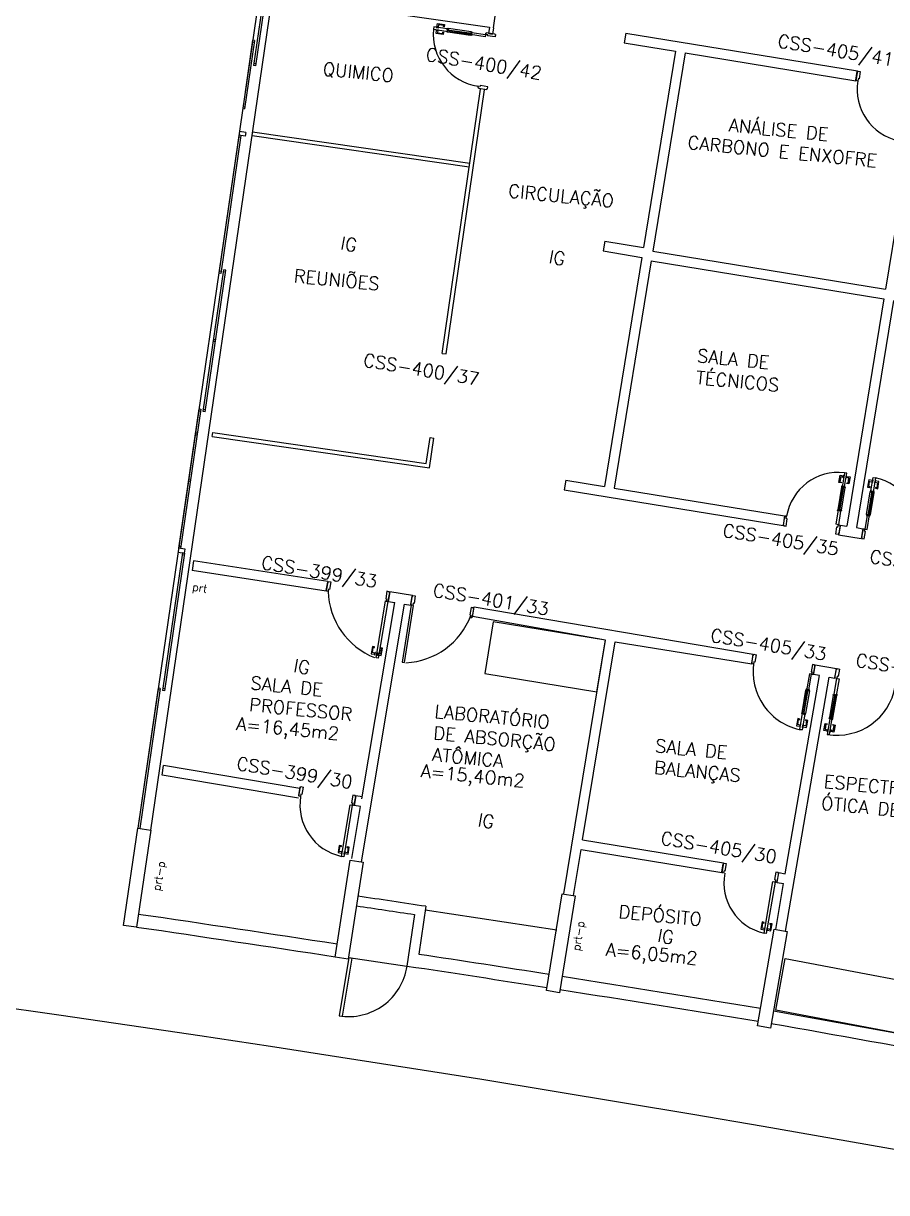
# Model space of a CAD drawing. Extents: x -152 to 150, y 325 to 437.
# Drawn here: x 54.2 to 67.38, y 376.28 to 394.15 of the extents above; entities that cross this region are included whole.
import ezdxf
from ezdxf.enums import TextEntityAlignment as Align

# ---------------------------------------------------------------- set-up
doc = ezdxf.new("R2010")
doc.units = 0
doc.header["$LTSCALE"] = 0.01
doc.header["$MEASUREMENT"] = 0
doc.layers.get('0').update_dxf_attribs({"linetype": 'CONTINUOUS'})
for name, color, linetype in [('ALV', 2, 'CONTINUOUS'), ('AR-ALV', 4, 'CONTINUOUS'), ('AR-BNC', 2, 'CONTINUOUS'), ('AR-BNC-CON', 2, 'CONTINUOUS'), ('AR-MOB-IDE', 2, 'CONTINUOUS'), ('AR-POR', 1, 'CONTINUOUS'), ('AR-SOLEIRA', 1, 'CONTINUOUS'), ('AREA', 2, 'CONTINUOUS'), ('BC-TEXTO', 2, 'CONTINUOUS'), ('CENTRO_DE_CUSTO', 1, 'CONTINUOUS'), ('ESTR', 3, 'CONTINUOUS'), ('ICC', 1, 'CONTINUOUS'), ('PISO', 1, 'CONTINUOUS'), ('PM-FOLHA-C', 1, 'CONTINUOUS'), ('PM-FOLHA-V', 1, 'CONTINUOUS'), ('PM-FOLHA-V2', 1, 'CONTINUOUS'), ('PM-HATCH', 253, 'CONTINUOUS'), ('PM-MAÇANETA', 1, 'CONTINUOUS'), ('PM-MOVIMENTO', 1, 'CONTINUOUS'), ('PM-TELA-C', 1, 'CONTINUOUS'), ('TEXTO', 2, 'CONTINUOUS'), ('TEXTO-ENDEREÇO', 2, 'CONTINUOUS')]:
    doc.layers.add(name, color=color, linetype=linetype)
doc.styles.add('ROMANS', font='romans', dxfattribs={"height": 0.002})
doc.styles.add('S12', font='simplex.shx', dxfattribs={"height": 0.12})
doc.styles.add('UNB-100', font='simplex.shx', dxfattribs={"height": 3})
doc.styles.add('UNB-100-1', font='simplex.shx', dxfattribs={"height": 0.2})

# ---------------------------------------------------------------- blocks, each defined once
blk = doc.blocks.new('PILAR-SSC')
blk.add_lwpolyline([(0.203, -42.962), (0.203, -44.462), (0.003, -44.462), (0.003, -42.962)], close=True)
blk = doc.blocks.new('BC14')
at = {"layer": 'AR-BNC'}
blk.add_lwpolyline([(0, 0), (-1.737, 0), (-1.737, -0.8), (0, -0.8)], close=True, dxfattribs=at)
at = {"layer": 'BC-TEXTO', "style": 'S12'}
for tag, p, flags in [('BANCADA', (-1.672, -0.765), 2), ('TAMANHO', (-1.672, -0.965), 3), ('ACABAMENTO', (-1.672, -1.165), 3), ('APOIO', (-1.672, -1.365), 3)]:
    blk.add_attdef(tag, p, '', height=0.12, dxfattribs=dict(at, flags=flags))
blk = doc.blocks.new('BC16')
at = {"layer": 'AR-BNC'}
blk.add_lwpolyline([(3.012, 0.79), (3.007, -0.01), (0, 0), (-0.001, 0.8)], close=True, dxfattribs=at)
at = {"layer": 'BC-TEXTO', "style": 'S12'}
for tag, p, flags in [('BANCADA', (0.064, 0.64), 2), ('TAMANHO', (0.064, 0.44), 3), ('ACABAMENTO', (0.064, 0.24), 3), ('APOIO', (0.064, 0.04), 3)]:
    blk.add_attdef(tag, p, '', height=0.12, dxfattribs=dict(at, flags=flags))

msp = doc.modelspace()

# ---------------------------------------------------------------- hatches: boundary and pattern name
at = {"layer": 'PM-HATCH'}
h = msp.add_hatch(dxfattribs=at)
h.set_pattern_fill('NET3', color=256, scale=0.002, angle=126.764, style=0)
h.set_pattern_definition([(126.763964, (174.85818, 183.195094), (-0.0050870356, -0.00380060112), []), (186.763964, (174.85818, 183.195094), (0.00074789932, -0.00630580261), []), (246.763964, (174.85818, 183.195094), (0.00583493492, -0.0025052015), [])])
h.paths.add_polyline_path([(60.67, 394.051), (60.671, 394.052), (61.047, 393.998), (61.047, 393.996)])
h = msp.add_hatch(dxfattribs=at)
h.set_pattern_fill('NET3', color=256, scale=0.002, angle=35.7318, style=0)
h.set_pattern_definition([(35.7318368, (-146.154049, 276.7050285), (-0.0037083515, 0.00515467062), []), (95.7318368, (-146.154049, 276.7050285), (-0.00631825145, -0.0006341913), []), (155.7318368, (-146.154049, 276.7050285), (-0.00260989996, -0.00578886191), [])])
h.paths.add_polyline_path([(66.724, 387.076), (66.726, 387.076), (66.665, 386.701), (66.663, 386.701)])
h = msp.add_hatch(dxfattribs=at)
h.set_pattern_fill('NET3', color=256, scale=0.002, angle=45, style=0)
h.set_pattern_definition([(45, (-192.3709505, -142.5504116), (-0.00449012806, 0.00449012806), []), (105, (-192.3709505, -142.5504116), (-0.006133629, -0.001643500936), []), (165, (-192.3709505, -142.5504116), (-0.001643500936, -0.006133629), [])])
h.paths.add_polyline_path([(67.164, 387.004), (67.162, 387.005), (67.101, 386.63), (67.102, 386.629)])
h = msp.add_hatch(dxfattribs=at)
h.set_pattern_fill('NET3', color=256, scale=0.002, angle=215.2327, style=0)
h.set_pattern_definition([(305.2326707, (-99.1230585, 557.3622314), (-0.0051867821, -0.00366330336), []), (245.2326707, (-99.1230585, 557.3622314), (-0.00576590482, 0.00266023337), []), (185.2326707, (-99.1230585, 557.3622314), (-0.00057912273, 0.00632353674), [])])
h.paths.add_polyline_path([(66.116, 383.596), (66.118, 383.595), (66.182, 383.97), (66.181, 383.97)])
h = msp.add_hatch(dxfattribs=at)
h.set_pattern_fill('NET3', color=256, scale=0.002, angle=45, style=0)
h.set_pattern_definition([(135, (192.3709505, -142.5179116), (0.00449012806, 0.00449012806), []), (75, (192.3709505, -142.5179116), (0.006133629, -0.00164350094), []), (15, (192.3709505, -142.5179116), (0.00164350094, -0.006133629), [])])
h.paths.add_polyline_path([(66.535, 383.524), (66.534, 383.524), (66.598, 383.898), (66.6, 383.898)])

# ---------------------------------------------------------------- linework, layer by layer
at = {"layer": 'ALV'}
for p, q in [((61.318, 394.095), (61.303, 393.996)), ((61.377, 394.087), (61.363, 393.988)), ((63.402, 394.002), (63.377, 393.854)), ((63.377, 393.854), (64.161, 393.726)), ((63.402, 394.002), (66.939, 393.425)), ((64.161, 393.726), (63.671, 390.725)), ((64.309, 393.702), (63.814, 390.673)), ((64.309, 393.702), (66.914, 393.277)), ((67.862, 393.122), (67.367, 390.093)), ((63.078, 390.822), (63.054, 390.674)), ((63.078, 390.822), (63.054, 390.674)), ((63.078, 390.822), (63.671, 390.725)), ((63.078, 390.822), (63.671, 390.725)), ((63.054, 390.674), (63.647, 390.577)), ((63.054, 390.674), (63.647, 390.577)), ((63.814, 390.673), (67.367, 390.093)), ((63.647, 390.577), (63.075, 387.074)), ((63.79, 390.525), (63.223, 387.05)), ((63.79, 390.525), (67.343, 389.945)), ((67.343, 389.945), (66.776, 386.47)), ((67.491, 389.918), (66.924, 386.446)), ((60.596, 389.108), (60.655, 389.1)), ((60.409, 387.822), (60.469, 387.813)), ((62.482, 387.171), (62.457, 387.023)), ((62.482, 387.171), (62.457, 387.023)), ((62.482, 387.171), (63.075, 387.074)), ((62.457, 387.023), (65.803, 386.477)), ((63.223, 387.05), (65.827, 386.625)), ((66.676, 386.486), (66.652, 386.338)), ((66.676, 386.486), (66.776, 386.47)), ((66.924, 386.446), (67.022, 386.43)), ((67.022, 386.43), (66.997, 386.282)), ((66.652, 386.338), (66.997, 386.282)), ((56.794, 385.937), (56.773, 385.789)), ((58.848, 385.623), (56.794, 385.937)), ((58.823, 385.475), (56.773, 385.789)), ((58.848, 385.623), (58.823, 385.475)), ((59.795, 385.466), (59.77, 385.318)), ((59.369, 382.302), (59.869, 385.301)), ((59.77, 385.318), (59.869, 385.301)), ((62.454, 380.847), (63.088, 384.728)), ((62.741, 381.674), (63.236, 384.703)), ((63.236, 384.703), (65.323, 384.363)), ((65.323, 384.363), (65.348, 384.511)), ((66.594, 384.145), (66.62, 384.293)), ((65.837, 381.156), (66.357, 384.185)), ((65.838, 380.28), (66.505, 384.16)), ((66.505, 384.16), (66.594, 384.145)), ((56.318, 382.663), (56.339, 382.811)), ((58.422, 382.46), (56.339, 382.811)), ((58.398, 382.312), (56.318, 382.663)), ((59.374, 382.332), (59.275, 382.348)), ((59.217, 381.391), (59.349, 382.184)), ((59.349, 382.184), (59.251, 382.2)), ((62.602, 380.823), (62.717, 381.526)), ((62.717, 381.526), (64.866, 381.175)), ((62.741, 381.674), (64.891, 381.323)), ((64.891, 381.323), (64.866, 381.175)), ((65.713, 381.025), (65.738, 381.173)), ((65.738, 381.173), (65.837, 381.156)), ((65.69, 380.305), (65.811, 381.008)), ((65.713, 381.025), (65.811, 381.008)), ((60.344, 380.659), (60.236, 379.925))]:
    msp.add_line(p, q, dxfattribs=at)
for points in [[(61.377, 394.087), (61.535, 395.178)], [(58.001, 394.575), (61.318, 394.095)], [(61.303, 393.996), (61.363, 393.988)], [(60.596, 389.108), (61.18, 393.145)], [(60.655, 389.1), (61.239, 393.136)], [(57.69, 392.438), (61.008, 391.958)], [(57.699, 392.497), (61.017, 392.017)], [(57.083, 387.838), (57.092, 387.898)], [(57.083, 387.838), (60.403, 387.358), (60.469, 387.813)], [(57.092, 387.898), (60.352, 387.426), (60.409, 387.822)], [(59.361, 381.338), (60.017, 385.277), (60.116, 385.261), (60.139, 385.408), (59.795, 385.466)], [(63.088, 384.728), (61.06, 385.089), (61.084, 385.237), (65.348, 384.511)], [(66.357, 384.185), (66.269, 384.2), (66.294, 384.349), (66.62, 384.293)], [(65.654, 379.062), (68.675, 378.516)]]:
    msp.add_lwpolyline(points, dxfattribs=at)
for points in [[(59.284, 380.666, -0.000542), (60.174, 380.533), (60.057, 379.742)], [(58.96, 379.882, 0.001997), (55.926, 380.337)]]:
    msp.add_lwpolyline(points, format="xyb", dxfattribs=at)
for centre, radius, start, end in [((-1.609, -29.861), 415.168, 81.41799, 81.56289), ((0.421, 0.227), 384.342, 81.23459, 81.69254), ((6.661, 26.822), 357.144, 81.04909, 81.37252), ((-0.6, -23.107), 407.389, 81.13308, 81.43726), ((2.556, -0.065), 384.342, 80.58063, 81.03835), ((-0.6, -23.107), 407.389, 80.67337, 81.10495), ((-5.319, -22.301), 407.389, 79.54029, 79.9719)]:
    msp.add_arc(centre, radius, start, end, dxfattribs=at)
at = {"layer": 'AR-ALV'}
for p, q in [((66.939, 393.425), (66.914, 393.277)), ((65.827, 386.625), (65.803, 386.477)), ((58.427, 382.49), (58.402, 382.342)), ((59.275, 382.348), (59.251, 382.2))]:
    msp.add_line(p, q, dxfattribs=at)
at = {"layer": 'AR-BNC-CON'}
msp.add_line((60.336, 380.606), (62.346, 380.3), dxfattribs=at)
at = {"layer": 'AR-POR'}
for p, q in [((59.167, 379.874), (59.019, 378.986)), ((59.216, 379.866), (59.069, 378.978)), ((59.167, 379.874), (59.216, 379.866)), ((59.019, 378.986), (59.069, 378.978))]:
    msp.add_line(p, q, dxfattribs=at)
msp.add_arc((59.167, 379.874), 0.9, 260.5378, 351.7244, dxfattribs=at)
at = {"layer": 'AR-SOLEIRA'}
msp.add_line((59.167, 379.874), (60.057, 379.742), dxfattribs=at)
at = {"layer": 'ICC', "color": 1}
for p, q in [((57.875, 394.612), (57.714, 393.507)), ((57.905, 394.608), (57.744, 393.503)), ((57.699, 393.895), (57.547, 392.853)), ((57.728, 393.891), (57.576, 392.849)), ((57.724, 393.861), (57.694, 393.866)), ((57.728, 393.891), (57.699, 393.895)), ((57.744, 393.503), (57.714, 393.507)), ((57.748, 393.532), (57.719, 393.537)), ((57.547, 392.853), (57.577, 392.849)), ((57.551, 392.883), (57.581, 392.878)), ((57.497, 392.501), (57.181, 390.336)), ((57.518, 392.438), (57.211, 390.332)), ((57.587, 392.428), (57.488, 392.442)), ((57.596, 392.487), (57.497, 392.501)), ((57.596, 392.487), (57.587, 392.428)), ((57.514, 392.408), (57.484, 392.412)), ((56.944, 388.221), (57.259, 390.386)), ((56.974, 388.217), (57.289, 390.381)), ((57.211, 390.332), (57.181, 390.336)), ((57.215, 390.362), (57.186, 390.366)), ((57.285, 390.352), (57.255, 390.356)), ((57.289, 390.381), (57.259, 390.386)), ((57.129, 389.284), (57.099, 389.289)), ((57.134, 389.314), (57.104, 389.318)), ((56.879, 388.261), (56.568, 386.13)), ((56.909, 388.257), (56.598, 386.126)), ((56.875, 388.231), (56.904, 388.227)), ((56.879, 388.261), (56.909, 388.257)), ((56.974, 388.217), (56.944, 388.221)), ((56.978, 388.246), (56.948, 388.251)), ((56.851, 387.86), (56.821, 387.864)), ((56.855, 387.889), (56.825, 387.894)), ((56.748, 387.152), (56.718, 387.156)), ((56.752, 387.181), (56.722, 387.186)), ((56.602, 386.155), (56.573, 386.16)), ((56.629, 386.06), (56.322, 383.955)), ((56.659, 386.056), (56.352, 383.951)), ((56.568, 386.13), (56.56, 386.07)), ((56.56, 386.07), (56.66, 386.055)), ((56.669, 386.115), (56.568, 386.13)), ((56.598, 386.126), (56.568, 386.13)), ((56.654, 386.026), (56.625, 386.03)), ((56.659, 386.056), (56.629, 386.06)), ((56.66, 386.055), (56.669, 386.115)), ((56.252, 383.96), (55.945, 381.851)), ((56.287, 383.99), (55.974, 381.846)), ((56.257, 383.995), (56.252, 383.96)), ((56.283, 383.961), (56.253, 383.965)), ((56.287, 383.99), (56.257, 383.995)), ((56.287, 383.99), (56.257, 383.995)), ((56.352, 383.951), (56.322, 383.955)), ((56.356, 383.98), (56.326, 383.985))]:
    msp.add_line(p, q, dxfattribs=at)
for points in [[(58.11, 396.704), (55.945, 381.851)], [(56.143, 381.822), (58.307, 396.675)]]:
    msp.add_lwpolyline(points, dxfattribs=at)
at = {"layer": 'PISO'}
msp.add_arc((0.463, 0.506), 382.359, 69.08957, 90.01762, dxfattribs=at)
at = {"layer": 'PM-FOLHA-C'}
for p, q in [((60.673, 394.068), (60.67, 394.051)), ((60.67, 394.051), (60.685, 394.049)), ((61.047, 393.996), (61.032, 393.999)), ((61.049, 394.014), (61.047, 393.996)), ((66.724, 387.076), (66.722, 387.061)), ((66.742, 387.073), (66.724, 387.076)), ((67.146, 387.007), (67.164, 387.004)), ((67.164, 387.004), (67.161, 386.99)), ((66.663, 386.701), (66.666, 386.716)), ((66.68, 386.698), (66.663, 386.701)), ((67.085, 386.632), (67.102, 386.629)), ((67.102, 386.629), (67.105, 386.644)), ((66.181, 383.97), (66.178, 383.955)), ((66.198, 383.967), (66.181, 383.97)), ((66.582, 383.901), (66.6, 383.898)), ((66.6, 383.898), (66.597, 383.883)), ((66.116, 383.596), (66.119, 383.61)), ((66.134, 383.593), (66.116, 383.596)), ((66.518, 383.526), (66.535, 383.524)), ((66.535, 383.524), (66.538, 383.538))]:
    msp.add_line(p, q, dxfattribs=at)
for points in [[(60.673, 394.068), (60.465, 394.098), (60.46, 394.064), (60.683, 394.031), (60.685, 394.049)], [(61.049, 394.014), (61.257, 393.984), (61.252, 393.949), (61.029, 393.981), (61.032, 393.999)], [(66.742, 387.073), (66.775, 387.281), (66.741, 387.286), (66.705, 387.064), (66.722, 387.061)], [(67.146, 387.007), (67.18, 387.214), (67.215, 387.209), (67.178, 386.987), (67.161, 386.99)], [(66.68, 386.698), (66.647, 386.491), (66.612, 386.497), (66.648, 386.719), (66.666, 386.716)], [(67.085, 386.632), (67.051, 386.425), (67.086, 386.419), (67.122, 386.641), (67.105, 386.644)], [(59.584, 384.457), (59.729, 385.325), (59.764, 385.319), (59.619, 384.451), (59.584, 384.457)], [(60.018, 384.386), (60.157, 385.255), (60.122, 385.26), (59.984, 384.391), (60.018, 384.386)], [(66.198, 383.967), (66.239, 384.206), (66.205, 384.212), (66.161, 383.958), (66.178, 383.955)], [(66.582, 383.901), (66.623, 384.14), (66.658, 384.134), (66.614, 383.88), (66.597, 383.883)], [(66.134, 383.593), (66.093, 383.354), (66.058, 383.36), (66.102, 383.613), (66.119, 383.61)], [(66.518, 383.526), (66.477, 383.287), (66.511, 383.282), (66.555, 383.535), (66.538, 383.538)], [(59.055, 381.422), (59.187, 382.211), (59.221, 382.205), (59.09, 381.416), (59.055, 381.422)], [(65.513, 380.248), (65.648, 381.036), (65.683, 381.03), (65.547, 380.242), (65.513, 380.248)]]:
    msp.add_lwpolyline(points, dxfattribs=at)
for points in [[(60.668, 394.033), (60.667, 394.024), (60.681, 394.021), (60.683, 394.031)], [(60.671, 394.052), (60.674, 394.078), (60.689, 394.076), (60.686, 394.05)], [(61.032, 394), (61.036, 394.026), (61.05, 394.024), (61.047, 393.998)], [(61.044, 393.979), (61.043, 393.969), (61.028, 393.971), (61.029, 393.981)], [(66.707, 387.079), (66.697, 387.081), (66.695, 387.066), (66.705, 387.064)], [(66.726, 387.076), (66.751, 387.072), (66.749, 387.057), (66.723, 387.061)], [(67.162, 387.005), (67.136, 387.009), (67.134, 386.994), (67.16, 386.99)], [(67.181, 387.002), (67.191, 387), (67.188, 386.985), (67.178, 386.987)], [(66.646, 386.704), (66.636, 386.705), (66.638, 386.72), (66.648, 386.719)], [(66.667, 386.716), (66.693, 386.711), (66.69, 386.697), (66.665, 386.701)], [(67.103, 386.644), (67.078, 386.649), (67.075, 386.634), (67.101, 386.63)], [(67.12, 386.627), (67.129, 386.625), (67.132, 386.64), (67.122, 386.641)], [(66.164, 383.973), (66.154, 383.975), (66.151, 383.96), (66.161, 383.958)], [(66.18, 383.955), (66.205, 383.951), (66.208, 383.965), (66.182, 383.97)], [(66.596, 383.883), (66.57, 383.888), (66.572, 383.903), (66.598, 383.898)], [(66.617, 383.895), (66.627, 383.893), (66.624, 383.879), (66.614, 383.88)], [(66.099, 383.599), (66.089, 383.6), (66.092, 383.615), (66.102, 383.613)], [(66.118, 383.595), (66.144, 383.591), (66.146, 383.606), (66.12, 383.61)], [(66.534, 383.524), (66.508, 383.528), (66.511, 383.543), (66.536, 383.539)], [(66.552, 383.521), (66.562, 383.519), (66.565, 383.534), (66.555, 383.535)]]:
    msp.add_lwpolyline(points, close=True, dxfattribs=at)
at = {"layer": 'PM-FOLHA-V'}
for p, q in [((60.683, 394.031), (61.029, 393.981)), ((61.036, 394.026), (60.689, 394.076)), ((60.681, 394.021), (61.028, 393.971)), ((66.695, 387.066), (66.638, 386.72)), ((66.705, 387.064), (66.648, 386.719)), ((66.693, 386.711), (66.749, 387.057)), ((67.078, 386.649), (67.134, 386.994)), ((67.178, 386.987), (67.122, 386.641)), ((67.188, 386.985), (67.132, 386.64)), ((66.092, 383.615), (66.151, 383.96)), ((66.102, 383.613), (66.161, 383.958)), ((66.205, 383.951), (66.146, 383.606)), ((66.57, 383.888), (66.511, 383.543)), ((66.555, 383.535), (66.614, 383.88)), ((66.565, 383.534), (66.624, 383.879))]:
    msp.add_line(p, q, dxfattribs=at)
at = {"layer": 'PM-FOLHA-V2'}
for points in [[(61.398, 393.983), (61.408, 393.982), (61.403, 393.947), (61.289, 393.964), (61.292, 393.979), (61.257, 393.984), (61.26, 394.003), (61.27, 394.002), (61.271, 394.012), (61.4, 393.993)], [(66.947, 393.414), (66.948, 393.423), (66.983, 393.418), (66.965, 393.304), (66.95, 393.307), (66.944, 393.272), (66.924, 393.275), (66.926, 393.285), (66.916, 393.287), (66.937, 393.415)], [(61.278, 393.152), (61.288, 393.151), (61.293, 393.185), (61.179, 393.202), (61.177, 393.187), (61.142, 393.192), (61.139, 393.172), (61.149, 393.171), (61.148, 393.161), (61.277, 393.142)], [(65.815, 386.485), (65.813, 386.475), (65.848, 386.469), (65.866, 386.583), (65.851, 386.585), (65.857, 386.62), (65.837, 386.623), (65.836, 386.613), (65.826, 386.615), (65.805, 386.486)], [(66.644, 386.35), (66.642, 386.34), (66.608, 386.345), (66.626, 386.459), (66.641, 386.456), (66.647, 386.491), (66.666, 386.488), (66.665, 386.478), (66.675, 386.476), (66.654, 386.348)], [(67.009, 386.29), (67.007, 386.28), (67.042, 386.274), (67.06, 386.388), (67.046, 386.39), (67.051, 386.425), (67.031, 386.428), (67.03, 386.418), (67.02, 386.42), (66.999, 386.292)], [(58.856, 385.612), (58.858, 385.622), (58.892, 385.616), (58.873, 385.503), (58.859, 385.505), (58.853, 385.47), (58.833, 385.474), (58.835, 385.484), (58.825, 385.485), (58.846, 385.614)], [(59.783, 385.457), (59.785, 385.467), (59.75, 385.473), (59.732, 385.36), (59.746, 385.357), (59.741, 385.323), (59.76, 385.319), (59.762, 385.329), (59.772, 385.328), (59.793, 385.456)], [(60.148, 385.398), (60.149, 385.408), (60.184, 385.402), (60.166, 385.289), (60.151, 385.291), (60.145, 385.257), (60.126, 385.26), (60.127, 385.27), (60.117, 385.271), (60.138, 385.4)], [(61.069, 385.209), (61.071, 385.219), (61.036, 385.224), (61.018, 385.111), (61.033, 385.108), (61.027, 385.074), (61.047, 385.071), (61.049, 385.081), (61.059, 385.079), (61.079, 385.207)], [(65.356, 384.5), (65.358, 384.51), (65.393, 384.504), (65.373, 384.391), (65.358, 384.393), (65.352, 384.359), (65.333, 384.362), (65.334, 384.372), (65.325, 384.374), (65.347, 384.502)], [(66.283, 384.341), (66.284, 384.35), (66.25, 384.356), (66.23, 384.243), (66.245, 384.241), (66.239, 384.206), (66.259, 384.203), (66.261, 384.213), (66.271, 384.211), (66.293, 384.339)], [(66.627, 384.281), (66.629, 384.291), (66.664, 384.285), (66.644, 384.172), (66.629, 384.174), (66.623, 384.14), (66.604, 384.143), (66.605, 384.153), (66.596, 384.155), (66.618, 384.283)], [(58.435, 382.478), (58.437, 382.488), (58.471, 382.482), (58.453, 382.369), (58.438, 382.371), (58.432, 382.337), (58.412, 382.34), (58.414, 382.35), (58.404, 382.352), (58.425, 382.48)], [(59.264, 382.34), (59.266, 382.35), (59.231, 382.356), (59.212, 382.242), (59.227, 382.24), (59.221, 382.205), (59.241, 382.202), (59.243, 382.212), (59.252, 382.21), (59.274, 382.339)], [(64.899, 381.307), (64.9, 381.317), (64.935, 381.311), (64.915, 381.198), (64.901, 381.2), (64.895, 381.166), (64.875, 381.169), (64.877, 381.179), (64.867, 381.181), (64.889, 381.309)], [(65.726, 381.165), (65.728, 381.174), (65.694, 381.18), (65.674, 381.067), (65.689, 381.064), (65.683, 381.03), (65.703, 381.027), (65.704, 381.036), (65.714, 381.035), (65.736, 381.163)]]:
    msp.add_lwpolyline(points, close=True, dxfattribs=at)
at = {"layer": 'PM-MAÇANETA'}
for points in [[(60.539, 394.047), (60.499, 394.053), (60.5, 394.058), (60.539, 394.052)], [(60.545, 394.092), (60.505, 394.097), (60.505, 394.092), (60.544, 394.087)], [(66.723, 387.208), (66.729, 387.247), (66.734, 387.247), (66.728, 387.207)], [(66.767, 387.201), (66.774, 387.24), (66.769, 387.241), (66.763, 387.202)], [(67.162, 387.136), (67.169, 387.176), (67.174, 387.175), (67.167, 387.136)], [(67.207, 387.129), (67.213, 387.169), (67.208, 387.169), (67.202, 387.13)], [(59.57, 384.54), (59.563, 384.501), (59.568, 384.5), (59.575, 384.539)], [(59.614, 384.533), (59.607, 384.493), (59.603, 384.494), (59.609, 384.533)], [(66.067, 383.439), (66.06, 383.4), (66.065, 383.399), (66.072, 383.438)], [(66.111, 383.432), (66.104, 383.392), (66.099, 383.393), (66.106, 383.432)], [(66.485, 383.367), (66.479, 383.328), (66.484, 383.327), (66.49, 383.366)], [(66.53, 383.36), (66.523, 383.32), (66.518, 383.321), (66.525, 383.36)], [(59.063, 381.502), (59.057, 381.462), (59.062, 381.461), (59.068, 381.501)], [(59.108, 381.494), (59.101, 381.455), (59.096, 381.456), (59.103, 381.495)], [(65.522, 380.331), (65.515, 380.291), (65.52, 380.29), (65.527, 380.33)], [(65.566, 380.323), (65.56, 380.283), (65.555, 380.284), (65.561, 380.324)]]:
    msp.add_lwpolyline(points, close=True, dxfattribs=at)
for points in [[(60.501, 393.997), (60.509, 394.051), (60.529, 394.049), (60.523, 394.01, 0.414214), (60.524, 394.009), (60.602, 393.998), (60.605, 394.017), (60.615, 394.016), (60.61, 393.981)], [(60.515, 394.096), (60.523, 394.15), (60.632, 394.135), (60.627, 394.1), (60.617, 394.101), (60.62, 394.121), (60.542, 394.132, 0.414214), (60.541, 394.131), (60.535, 394.093)], [(66.674, 387.246), (66.728, 387.238), (66.725, 387.218), (66.687, 387.224, 0.414214), (66.685, 387.223), (66.672, 387.145), (66.692, 387.142), (66.69, 387.132), (66.656, 387.138)], [(66.772, 387.23), (66.827, 387.222), (66.809, 387.113), (66.774, 387.119), (66.776, 387.128), (66.796, 387.125), (66.808, 387.203, 0.414214), (66.807, 387.204), (66.769, 387.211)], [(67.167, 387.166), (67.113, 387.175), (67.095, 387.066), (67.13, 387.061), (67.131, 387.07), (67.111, 387.074), (67.124, 387.151, -0.414214), (67.126, 387.152), (67.164, 387.146)], [(67.266, 387.15), (67.211, 387.159), (67.208, 387.139), (67.246, 387.133, -0.414214), (67.247, 387.131), (67.235, 387.054), (67.215, 387.057), (67.213, 387.047), (67.248, 387.041)], [(59.51, 384.519), (59.565, 384.51), (59.568, 384.53), (59.53, 384.537, -0.414214), (59.529, 384.538), (59.542, 384.616), (59.561, 384.612), (59.563, 384.622), (59.529, 384.628)], [(59.609, 384.503), (59.663, 384.494), (59.681, 384.603), (59.647, 384.608), (59.645, 384.598), (59.665, 384.595), (59.652, 384.518, -0.414214), (59.65, 384.516), (59.612, 384.523)], [(66.007, 383.419), (66.062, 383.41), (66.065, 383.429), (66.027, 383.436, -0.414214), (66.026, 383.438), (66.039, 383.515), (66.059, 383.512), (66.061, 383.521), (66.026, 383.527)], [(66.106, 383.402), (66.16, 383.393), (66.179, 383.501), (66.144, 383.507), (66.143, 383.497), (66.162, 383.494), (66.149, 383.416, -0.414214), (66.147, 383.415), (66.109, 383.422)], [(66.48, 383.338), (66.426, 383.347), (66.445, 383.455), (66.479, 383.449), (66.478, 383.44), (66.458, 383.443), (66.445, 383.366, 0.414214), (66.446, 383.364), (66.484, 383.357)], [(66.579, 383.321), (66.525, 383.33), (66.528, 383.35), (66.566, 383.343, 0.414214), (66.568, 383.344), (66.581, 383.422), (66.561, 383.425), (66.563, 383.435), (66.598, 383.429)], [(59.004, 381.481), (59.058, 381.472), (59.062, 381.492), (59.024, 381.498, -0.414214), (59.022, 381.5), (59.035, 381.577), (59.055, 381.574), (59.057, 381.584), (59.022, 381.59)], [(59.103, 381.465), (59.157, 381.456), (59.175, 381.564), (59.141, 381.57), (59.139, 381.56), (59.159, 381.557), (59.146, 381.479, -0.414214), (59.144, 381.478), (59.106, 381.484)], [(65.463, 380.31), (65.517, 380.301), (65.52, 380.321), (65.482, 380.327, -0.414214), (65.481, 380.329), (65.495, 380.406), (65.514, 380.403), (65.516, 380.413), (65.481, 380.419)], [(65.561, 380.293), (65.616, 380.284), (65.634, 380.392), (65.6, 380.398), (65.598, 380.388), (65.618, 380.385), (65.604, 380.308, -0.414214), (65.603, 380.306), (65.565, 380.313)]]:
    msp.add_lwpolyline(points, format="xyb", close=True, dxfattribs=at)
at = {"layer": 'PM-MOVIMENTO'}
for centre, radius, start, end in [((61.261, 393.987), 0.804, 174.5655, 261.5248), ((67.738, 393.146), 0.804, 170.9695, 257.9288), ((66.65, 386.487), 0.804, 83.5333, 170.4927), ((67.046, 386.422), 0.804, 350.971, 77.9303), ((59.975, 385.504), 1.122, 181.6963, 248.3961), ((59.992, 385.491), 1.11, 272.5513, 339.6221), ((66.245, 384.241), 0.9, 170.2327, 260.2327), ((66.629, 384.174), 0.9, 260.2436, 350.2436), ((59.226, 382.208), 0.804, 170.7752, 257.7345), ((65.688, 381.018), 0.79, 169.4093, 257.2126)]:
    msp.add_arc(centre, radius, start, end, dxfattribs=at)
at = {"layer": 'PM-TELA-C'}
for points in [[(60.67, 394.051), (60.671, 394.052), (61.047, 393.998), (61.047, 393.996)], [(66.724, 387.076), (66.726, 387.076), (66.665, 386.701), (66.663, 386.701)], [(67.164, 387.004), (67.162, 387.005), (67.101, 386.63), (67.102, 386.629)], [(66.116, 383.596), (66.118, 383.595), (66.182, 383.97), (66.181, 383.97)], [(66.535, 383.524), (66.534, 383.524), (66.598, 383.898), (66.6, 383.898)]]:
    msp.add_lwpolyline(points, close=True, dxfattribs=at)

# ---------------------------------------------------------------- block references
at = {"layer": 'AR-BNC-CON', "rotation": 350.7317073170745}
msp.add_blockref('BC14', (63.088, 384.728), dxfattribs=at)
at = {"layer": 'AR-BNC-CON', "color": 1, "rotation": 349.4884741421715}
msp.add_blockref('BC16', (65.69, 379.072), dxfattribs=at)
at = {"layer": 'ESTR'}
for p, rotation in [((62.138, 424.364), 351.7073170731712), ((65.745, 423.823), 351.2195121951232), ((69.346, 423.252), 350.7317073170746), ((72.943, 422.651), 350.2439024390236)]:
    msp.add_blockref('PILAR-SSC', p, dxfattribs=dict(at, rotation=rotation))

# ---------------------------------------------------------------- texts
at = {"layer": 'AR-MOB-IDE', "char_height": 0.12, "width": 1.7316, "attachment_point": 7, "style": 'ROMANS'}
for s, insert, rotation in [('prt', (56.765, 385.447), 350.7559), ('prt-p', (56.323, 380.88), 79.8822), ('prt-p', (62.736, 379.965), 80.8437)]:
    msp.add_mtext(s, dxfattribs=dict(at, insert=insert, rotation=rotation))
at = {"layer": 'AREA', "style": 'UNB-100'}
for s, p in [('A=16,45m2', (57.441, 383.354)), ('A=15,4Om2', (60.259, 382.633)), ('A=6,05m2', (63.087, 379.903))]:
    msp.add_text(s, height=0.2, rotation=354.3257, dxfattribs=at).set_placement(p)
at = {"layer": 'CENTRO_DE_CUSTO', "linetype": 'Continuous', "style": 'UNB-100'}
for p in [(59.03, 390.701), (62.211, 390.493), (58.311, 384.243), (61.126, 381.886), (63.87, 380.12)]:
    msp.add_text('IG', height=0.2, rotation=350.0543, dxfattribs=at).set_placement(p)
at = {"layer": 'TEXTO', "style": 'UNB-100'}
for s, p in [('QUIMICO', (58.763, 393.36)), ('ANÁLISE DE ', (64.967, 392.503)), ('CARBONO E ENXOFRE', (64.336, 392.236)), ('CIRCULAÇÃO', (61.596, 391.496)), ('REUNIÕES', (58.321, 390.198)), ('SALA DE', (64.482, 388.977)), ('TÉCNICOS', (64.463, 388.646)), ('SALA DE', (57.659, 383.976)), ('PROFESSOR', (57.64, 383.645)), ('LABORATÓRIO', (60.47, 383.543)), ('DE ABSORÇÃO', (60.452, 383.212)), ('SALA DE', (63.841, 383.016)), ('ATÔMICA', (60.434, 382.883)), ('BALANÇAS', (63.823, 382.685)), ('ESPECTROMETRIA', (66.416, 382.471)), ('ÓTICA DE EMISSÃO', (66.376, 382.141)), ('DEPÓSITO', (63.28, 380.482))]:
    msp.add_text(s, height=0.2, rotation=354.4369, dxfattribs=at).set_placement(p)
at = {"layer": 'TEXTO-ENDEREÇO', "style": 'UNB-100-1'}
for s, p in [('CSS-405/41', (66.591, 393.644)), ('CSS-400/42', (61.215, 393.438)), ('CSS-400/37', (60.261, 388.765)), ('CSS-405/35', (65.751, 386.164)), ('CSS-399/33', (58.701, 385.671)), ('CSS-406/35', (67.995, 385.765)), ('CSS-401/33', (61.323, 385.249)), ('CSS-405/33', (65.564, 384.56)), ('CSS-406/33', (67.783, 384.18)), ('CSS-399/30', (58.324, 382.6)), ('CSS-405/30', (64.805, 381.46))]:
    msp.add_text(s, height=0.2, rotation=350.4942, dxfattribs=at).set_placement(p, align=Align.CENTER)

doc.saveas('drawing.dxf')
